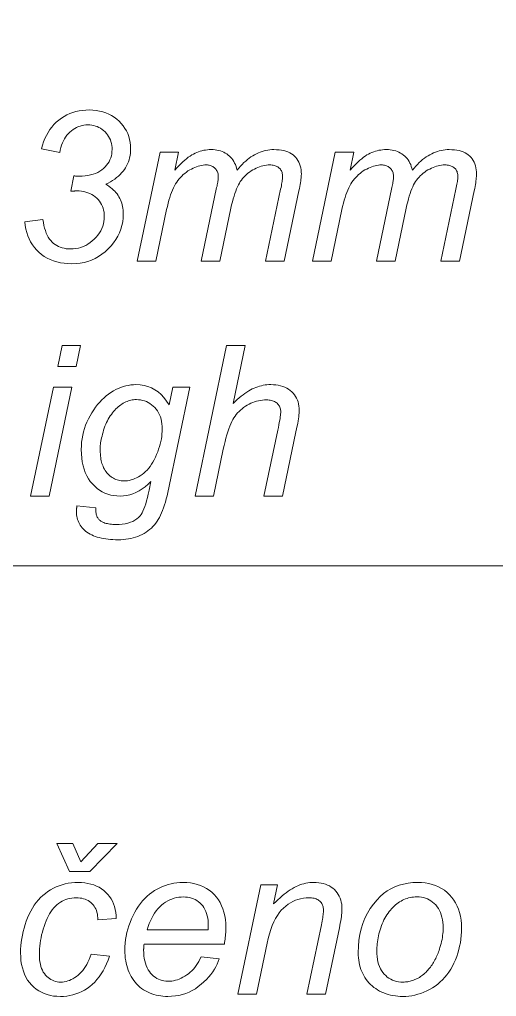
# Model space of a CAD drawing. Extents: x 0 to 420, y 0 to 594.
# Drawn here: x 218.4 to 227.9, y 199.52 to 218.98 of the extents above; entities that cross this region are included whole.
import ezdxf

# ---------------------------------------------------------------- set-up
doc = ezdxf.new("R2010")
doc.units = 0

msp = doc.modelspace()

# ---------------------------------------------------------------- linework, layer by layer
at = {"lineweight": 13}
msp.add_lwpolyline([(166.059, 270.062), (183.824, 208.099), (245.534, 208.099)], dxfattribs=at)
for points in [[(218.51, 214.955), (218.87, 215), (218.879, 214.939), (218.89, 214.881), (218.903, 214.827), (218.919, 214.777), (218.936, 214.73), (218.955, 214.686), (218.976, 214.647), (218.999, 214.61), (219.024, 214.578), (219.051, 214.549), (219.08, 214.523), (219.111, 214.5), (219.143, 214.479), (219.177, 214.462), (219.213, 214.447), (219.251, 214.435), (219.29, 214.425), (219.331, 214.418), (219.374, 214.414), (219.418, 214.413), (219.472, 214.415), (219.525, 214.421), (219.576, 214.43), (219.626, 214.444), (219.674, 214.462), (219.721, 214.483), (219.766, 214.509), (219.809, 214.538), (219.851, 214.572), (219.892, 214.609), (219.93, 214.649), (219.964, 214.69), (219.994, 214.732), (220.02, 214.776), (220.042, 214.82), (220.06, 214.866), (220.074, 214.912), (220.084, 214.96), (220.09, 215.009), (220.092, 215.059), (220.09, 215.103), (220.086, 215.145), (220.078, 215.185), (220.068, 215.224), (220.054, 215.261), (220.038, 215.297), (220.018, 215.331), (219.996, 215.364), (219.971, 215.395), (219.942, 215.425), (219.911, 215.452), (219.878, 215.477), (219.843, 215.498), (219.806, 215.517), (219.767, 215.533), (219.726, 215.546), (219.683, 215.556), (219.638, 215.563), (219.59, 215.568), (219.541, 215.569), (219.535, 215.569), (219.527, 215.569), (219.518, 215.568), (219.508, 215.568), (219.497, 215.567), (219.485, 215.566), (219.471, 215.565), (219.456, 215.564), (219.44, 215.562), (219.422, 215.561), (219.486, 215.87), (219.496, 215.868), (219.507, 215.867), (219.517, 215.866), (219.528, 215.865), (219.538, 215.864), (219.548, 215.863), (219.558, 215.862), (219.568, 215.862), (219.578, 215.862), (219.588, 215.862), (219.65, 215.863), (219.709, 215.868), (219.765, 215.876), (219.819, 215.886), (219.869, 215.9), (219.916, 215.917), (219.961, 215.937), (220.002, 215.96), (220.041, 215.987), (220.076, 216.016), (220.109, 216.048), (220.138, 216.081), (220.163, 216.115), (220.186, 216.151), (220.204, 216.188), (220.22, 216.227), (220.232, 216.267), (220.24, 216.309), (220.245, 216.351), (220.247, 216.396), (220.246, 216.436), (220.242, 216.476), (220.234, 216.514), (220.225, 216.551), (220.212, 216.586), (220.197, 216.62), (220.178, 216.653), (220.157, 216.685), (220.134, 216.715), (220.107, 216.744), (220.078, 216.77), (220.048, 216.794), (220.017, 216.816), (219.985, 216.834), (219.951, 216.85), (219.916, 216.862), (219.88, 216.872), (219.843, 216.879), (219.804, 216.883), (219.764, 216.885), (219.725, 216.883), (219.686, 216.879), (219.649, 216.872), (219.612, 216.862), (219.576, 216.849), (219.54, 216.833), (219.506, 216.814), (219.472, 216.792), (219.439, 216.768), (219.407, 216.741), (219.376, 216.71), (219.348, 216.678), (219.322, 216.643), (219.298, 216.606), (219.277, 216.566), (219.258, 216.524), (219.241, 216.48), (219.226, 216.433), (219.214, 216.384), (219.203, 216.332), (218.839, 216.406), (218.859, 216.478), (218.882, 216.547), (218.908, 216.613), (218.938, 216.675), (218.971, 216.734), (219.007, 216.79), (219.046, 216.842), (219.089, 216.891), (219.136, 216.937), (219.185, 216.979), (219.237, 217.017), (219.291, 217.052), (219.347, 217.082), (219.405, 217.109), (219.464, 217.131), (219.526, 217.149), (219.589, 217.163), (219.655, 217.173), (219.722, 217.18), (219.791, 217.182), (219.863, 217.179), (219.933, 217.173), (219.999, 217.161), (220.063, 217.146), (220.124, 217.126), (220.182, 217.101), (220.238, 217.072), (220.29, 217.039), (220.34, 217.001), (220.387, 216.958), (220.431, 216.913), (220.469, 216.865), (220.504, 216.815), (220.533, 216.764), (220.558, 216.71), (220.579, 216.654), (220.595, 216.596), (220.606, 216.536), (220.613, 216.474), (220.615, 216.41), (220.614, 216.363), (220.611, 216.318), (220.604, 216.273), (220.596, 216.23), (220.585, 216.188), (220.571, 216.147), (220.555, 216.107), (220.536, 216.069), (220.515, 216.032), (220.492, 215.996), (220.466, 215.961), (220.437, 215.927), (220.406, 215.895), (220.373, 215.864), (220.337, 215.834), (220.299, 215.805), (220.258, 215.777), (220.214, 215.751), (220.169, 215.726), (220.12, 215.702), (220.155, 215.681), (220.187, 215.659), (220.218, 215.635), (220.247, 215.612), (220.274, 215.587), (220.299, 215.561), (220.323, 215.535), (220.345, 215.508), (220.365, 215.479), (220.383, 215.45), (220.4, 215.42), (220.415, 215.39), (220.428, 215.358), (220.439, 215.326), (220.448, 215.292), (220.456, 215.258), (220.462, 215.223), (220.467, 215.187), (220.469, 215.15), (220.47, 215.113), (220.467, 215.033), (220.458, 214.956), (220.443, 214.88), (220.422, 214.807), (220.395, 214.736), (220.362, 214.668), (220.322, 214.601), (220.277, 214.536), (220.226, 214.474), (220.168, 214.414), (220.107, 214.358), (220.043, 214.307), (219.977, 214.263), (219.908, 214.225), (219.837, 214.192), (219.764, 214.165), (219.688, 214.145), (219.61, 214.13), (219.53, 214.121), (219.447, 214.118), (219.367, 214.12), (219.29, 214.127), (219.217, 214.139), (219.146, 214.155), (219.079, 214.175), (219.015, 214.2), (218.954, 214.23), (218.896, 214.264), (218.841, 214.303), (218.789, 214.346), (218.741, 214.393), (218.698, 214.444), (218.659, 214.497), (218.624, 214.553), (218.594, 214.613), (218.568, 214.675), (218.547, 214.74), (218.53, 214.809), (218.518, 214.88)], [(220.748, 214.169), (221.203, 216.343), (221.573, 216.343), (221.497, 215.984), (221.538, 216.029), (221.578, 216.071), (221.618, 216.11), (221.656, 216.146), (221.693, 216.18), (221.73, 216.21), (221.765, 216.238), (221.8, 216.263), (221.834, 216.285), (221.867, 216.304), (221.9, 216.32), (221.933, 216.335), (221.967, 216.349), (222.001, 216.36), (222.036, 216.37), (222.072, 216.378), (222.108, 216.384), (222.145, 216.388), (222.182, 216.391), (222.22, 216.392), (222.26, 216.391), (222.298, 216.387), (222.335, 216.382), (222.371, 216.374), (222.406, 216.365), (222.439, 216.353), (222.471, 216.339), (222.501, 216.323), (222.531, 216.305), (222.559, 216.284), (222.585, 216.262), (222.609, 216.238), (222.632, 216.212), (222.652, 216.185), (222.671, 216.156), (222.688, 216.125), (222.703, 216.092), (222.717, 216.058), (222.728, 216.022), (222.738, 215.984), (222.771, 216.024), (222.805, 216.062), (222.839, 216.098), (222.873, 216.132), (222.908, 216.163), (222.943, 216.193), (222.978, 216.22), (223.014, 216.246), (223.05, 216.269), (223.086, 216.29), (223.123, 216.31), (223.161, 216.327), (223.198, 216.342), (223.236, 216.355), (223.274, 216.366), (223.313, 216.375), (223.352, 216.383), (223.392, 216.388), (223.432, 216.391), (223.472, 216.392), (223.525, 216.39), (223.576, 216.386), (223.623, 216.38), (223.668, 216.371), (223.71, 216.359), (223.75, 216.345), (223.787, 216.328), (223.821, 216.309), (223.852, 216.287), (223.88, 216.263), (223.906, 216.236), (223.929, 216.207), (223.95, 216.176), (223.968, 216.143), (223.983, 216.108), (223.995, 216.07), (224.004, 216.031), (224.011, 215.99), (224.015, 215.946), (224.017, 215.9), (224.016, 215.879), (224.015, 215.855), (224.012, 215.829), (224.009, 215.799), (224.005, 215.767), (224, 215.733), (223.993, 215.696), (223.986, 215.656), (223.978, 215.614), (223.969, 215.569), (223.677, 214.169), (223.306, 214.169), (223.605, 215.606), (223.613, 215.64), (223.619, 215.672), (223.625, 215.702), (223.63, 215.731), (223.634, 215.757), (223.638, 215.781), (223.641, 215.803), (223.643, 215.823), (223.644, 215.841), (223.644, 215.858), (223.643, 215.878), (223.641, 215.898), (223.638, 215.917), (223.633, 215.935), (223.627, 215.953), (223.62, 215.969), (223.611, 215.984), (223.601, 215.999), (223.589, 216.013), (223.577, 216.025), (223.563, 216.037), (223.547, 216.047), (223.531, 216.057), (223.514, 216.065), (223.495, 216.071), (223.476, 216.077), (223.455, 216.081), (223.433, 216.084), (223.41, 216.086), (223.386, 216.087), (223.353, 216.086), (223.32, 216.083), (223.286, 216.078), (223.253, 216.071), (223.219, 216.062), (223.185, 216.051), (223.151, 216.038), (223.117, 216.023), (223.083, 216.005), (223.049, 215.986), (223.015, 215.966), (222.983, 215.944), (222.952, 215.921), (222.923, 215.896), (222.896, 215.871), (222.87, 215.844), (222.846, 215.815), (222.823, 215.786), (222.801, 215.755), (222.782, 215.723), (222.763, 215.689), (222.744, 215.651), (222.727, 215.61), (222.709, 215.565), (222.692, 215.517), (222.676, 215.465), (222.66, 215.41), (222.644, 215.351), (222.629, 215.289), (222.615, 215.223), (222.394, 214.169), (222.023, 214.169), (222.33, 215.637), (222.337, 215.666), (222.342, 215.693), (222.347, 215.718), (222.351, 215.742), (222.355, 215.764), (222.358, 215.785), (222.36, 215.804), (222.362, 215.821), (222.363, 215.836), (222.363, 215.849), (222.362, 215.87), (222.36, 215.89), (222.357, 215.91), (222.352, 215.928), (222.346, 215.946), (222.339, 215.962), (222.33, 215.978), (222.321, 215.993), (222.309, 216.008), (222.297, 216.021), (222.283, 216.034), (222.268, 216.045), (222.253, 216.055), (222.237, 216.063), (222.22, 216.07), (222.202, 216.076), (222.184, 216.081), (222.165, 216.084), (222.145, 216.086), (222.124, 216.087), (222.092, 216.086), (222.06, 216.083), (222.028, 216.078), (221.995, 216.071), (221.962, 216.062), (221.929, 216.051), (221.896, 216.038), (221.862, 216.023), (221.828, 216.005), (221.793, 215.986), (221.759, 215.966), (221.727, 215.943), (221.695, 215.919), (221.665, 215.894), (221.636, 215.866), (221.609, 215.838), (221.583, 215.807), (221.558, 215.776), (221.534, 215.742), (221.512, 215.707), (221.49, 215.67), (221.47, 215.629), (221.45, 215.586), (221.431, 215.539), (221.413, 215.49), (221.396, 215.437), (221.379, 215.382), (221.363, 215.323), (221.348, 215.261), (221.334, 215.197), (221.119, 214.169)], [(224.24, 214.169), (224.694, 216.343), (225.064, 216.343), (224.989, 215.984), (225.029, 216.029), (225.07, 216.071), (225.109, 216.11), (225.147, 216.146), (225.184, 216.18), (225.221, 216.21), (225.256, 216.238), (225.291, 216.263), (225.325, 216.285), (225.358, 216.304), (225.391, 216.32), (225.424, 216.335), (225.458, 216.349), (225.493, 216.36), (225.528, 216.37), (225.563, 216.378), (225.599, 216.384), (225.636, 216.388), (225.673, 216.391), (225.711, 216.392), (225.751, 216.391), (225.789, 216.387), (225.827, 216.382), (225.862, 216.374), (225.897, 216.365), (225.93, 216.353), (225.962, 216.339), (225.993, 216.323), (226.022, 216.305), (226.05, 216.284), (226.076, 216.262), (226.1, 216.238), (226.123, 216.212), (226.144, 216.185), (226.162, 216.156), (226.179, 216.125), (226.195, 216.092), (226.208, 216.058), (226.219, 216.022), (226.229, 215.984), (226.262, 216.024), (226.296, 216.062), (226.33, 216.098), (226.364, 216.132), (226.399, 216.163), (226.434, 216.193), (226.469, 216.22), (226.505, 216.246), (226.541, 216.269), (226.578, 216.29), (226.614, 216.31), (226.652, 216.327), (226.689, 216.342), (226.727, 216.355), (226.766, 216.366), (226.804, 216.375), (226.844, 216.383), (226.883, 216.388), (226.923, 216.391), (226.963, 216.392), (227.016, 216.39), (227.067, 216.386), (227.114, 216.38), (227.159, 216.371), (227.202, 216.359), (227.241, 216.345), (227.278, 216.328), (227.312, 216.309), (227.343, 216.287), (227.372, 216.263), (227.397, 216.236), (227.421, 216.207), (227.441, 216.176), (227.459, 216.143), (227.474, 216.108), (227.486, 216.07), (227.495, 216.031), (227.502, 215.99), (227.506, 215.946), (227.508, 215.9), (227.507, 215.879), (227.506, 215.855), (227.503, 215.829), (227.5, 215.799), (227.496, 215.767), (227.491, 215.733), (227.485, 215.696), (227.478, 215.656), (227.47, 215.614), (227.461, 215.569), (227.168, 214.169), (226.798, 214.169), (227.096, 215.606), (227.104, 215.64), (227.11, 215.672), (227.116, 215.702), (227.121, 215.731), (227.126, 215.757), (227.129, 215.781), (227.132, 215.803), (227.134, 215.823), (227.135, 215.841), (227.135, 215.858), (227.135, 215.878), (227.133, 215.898), (227.129, 215.917), (227.124, 215.935), (227.118, 215.953), (227.111, 215.969), (227.102, 215.984), (227.092, 215.999), (227.081, 216.013), (227.068, 216.025), (227.054, 216.037), (227.038, 216.047), (227.022, 216.057), (227.005, 216.065), (226.986, 216.071), (226.967, 216.077), (226.946, 216.081), (226.924, 216.084), (226.901, 216.086), (226.877, 216.087), (226.844, 216.086), (226.811, 216.083), (226.777, 216.078), (226.744, 216.071), (226.71, 216.062), (226.676, 216.051), (226.642, 216.038), (226.608, 216.023), (226.574, 216.005), (226.54, 215.986), (226.506, 215.966), (226.474, 215.944), (226.444, 215.921), (226.415, 215.896), (226.387, 215.871), (226.361, 215.844), (226.337, 215.815), (226.314, 215.786), (226.292, 215.755), (226.273, 215.723), (226.254, 215.689), (226.236, 215.651), (226.218, 215.61), (226.2, 215.565), (226.183, 215.517), (226.167, 215.465), (226.151, 215.41), (226.136, 215.351), (226.12, 215.289), (226.106, 215.223), (225.885, 214.169), (225.515, 214.169), (225.821, 215.637), (225.828, 215.666), (225.833, 215.693), (225.838, 215.718), (225.842, 215.742), (225.846, 215.764), (225.849, 215.785), (225.851, 215.804), (225.853, 215.821), (225.854, 215.836), (225.854, 215.849), (225.854, 215.87), (225.852, 215.89), (225.848, 215.91), (225.844, 215.928), (225.838, 215.946), (225.83, 215.962), (225.822, 215.978), (225.812, 215.993), (225.8, 216.008), (225.788, 216.021), (225.774, 216.034), (225.76, 216.045), (225.744, 216.055), (225.728, 216.063), (225.711, 216.07), (225.694, 216.076), (225.675, 216.081), (225.656, 216.084), (225.636, 216.086), (225.615, 216.087), (225.583, 216.086), (225.551, 216.083), (225.519, 216.078), (225.486, 216.071), (225.453, 216.062), (225.42, 216.051), (225.387, 216.038), (225.353, 216.023), (225.319, 216.005), (225.284, 215.986), (225.25, 215.966), (225.218, 215.943), (225.186, 215.919), (225.156, 215.894), (225.127, 215.866), (225.1, 215.838), (225.074, 215.807), (225.049, 215.776), (225.025, 215.742), (225.003, 215.707), (224.982, 215.67), (224.961, 215.629), (224.941, 215.586), (224.922, 215.539), (224.904, 215.49), (224.887, 215.437), (224.87, 215.382), (224.854, 215.323), (224.839, 215.261), (224.825, 215.197), (224.61, 214.169)], [(219.163, 212.068), (219.251, 212.487), (219.619, 212.487), (219.531, 212.068)], [(221.899, 209.487), (222.525, 212.487), (222.895, 212.487), (222.656, 211.335), (222.697, 211.374), (222.737, 211.411), (222.777, 211.445), (222.816, 211.477), (222.855, 211.507), (222.893, 211.535), (222.931, 211.56), (222.968, 211.583), (223.005, 211.604), (223.04, 211.623), (223.076, 211.639), (223.112, 211.654), (223.148, 211.667), (223.184, 211.678), (223.221, 211.688), (223.258, 211.696), (223.295, 211.702), (223.332, 211.706), (223.369, 211.709), (223.407, 211.709), (223.46, 211.708), (223.51, 211.704), (223.558, 211.697), (223.604, 211.687), (223.647, 211.674), (223.687, 211.658), (223.726, 211.64), (223.762, 211.618), (223.795, 211.594), (223.826, 211.567), (223.855, 211.538), (223.88, 211.507), (223.902, 211.474), (223.922, 211.439), (223.938, 211.402), (223.952, 211.364), (223.962, 211.324), (223.97, 211.281), (223.974, 211.238), (223.976, 211.192), (223.975, 211.167), (223.973, 211.138), (223.97, 211.106), (223.965, 211.069), (223.959, 211.029), (223.952, 210.985), (223.944, 210.937), (223.934, 210.885), (223.923, 210.83), (223.91, 210.77), (223.642, 209.487), (223.272, 209.487), (223.548, 210.803), (223.559, 210.858), (223.569, 210.909), (223.578, 210.956), (223.586, 210.998), (223.592, 211.036), (223.598, 211.07), (223.602, 211.1), (223.605, 211.125), (223.607, 211.146), (223.607, 211.163), (223.607, 211.184), (223.604, 211.204), (223.601, 211.223), (223.595, 211.242), (223.589, 211.26), (223.581, 211.277), (223.571, 211.293), (223.56, 211.308), (223.548, 211.323), (223.534, 211.337), (223.518, 211.35), (223.502, 211.361), (223.484, 211.371), (223.464, 211.38), (223.444, 211.388), (223.422, 211.394), (223.398, 211.399), (223.374, 211.402), (223.348, 211.404), (223.321, 211.405), (223.281, 211.404), (223.241, 211.4), (223.202, 211.395), (223.163, 211.388), (223.125, 211.378), (223.087, 211.367), (223.049, 211.353), (223.012, 211.337), (222.975, 211.319), (222.938, 211.299), (222.902, 211.277), (222.868, 211.254), (222.836, 211.229), (222.805, 211.202), (222.776, 211.174), (222.748, 211.145), (222.722, 211.114), (222.697, 211.081), (222.674, 211.047), (222.653, 211.011), (222.632, 210.972), (222.612, 210.928), (222.592, 210.881), (222.573, 210.828), (222.554, 210.771), (222.535, 210.71), (222.516, 210.644), (222.498, 210.574), (222.481, 210.499), (222.463, 210.42), (222.269, 209.487)], [(218.622, 209.487), (219.077, 211.66), (219.447, 211.66), (218.993, 209.487)], [(219.547, 209.291), (219.922, 209.256), (219.921, 209.231), (219.922, 209.208), (219.923, 209.185), (219.925, 209.165), (219.927, 209.145), (219.931, 209.126), (219.935, 209.109), (219.94, 209.093), (219.946, 209.079), (219.952, 209.066), (219.96, 209.053), (219.968, 209.041), (219.977, 209.03), (219.987, 209.019), (219.997, 209.009), (220.009, 209), (220.021, 208.991), (220.034, 208.982), (220.048, 208.975), (220.063, 208.967), (220.084, 208.959), (220.105, 208.951), (220.128, 208.944), (220.153, 208.939), (220.178, 208.934), (220.205, 208.93), (220.232, 208.926), (220.261, 208.924), (220.292, 208.923), (220.323, 208.922), (220.388, 208.924), (220.45, 208.929), (220.507, 208.938), (220.561, 208.95), (220.611, 208.966), (220.658, 208.985), (220.7, 209.008), (220.739, 209.034), (220.774, 209.063), (220.806, 209.096), (220.825, 209.122), (220.844, 209.154), (220.862, 209.191), (220.88, 209.233), (220.898, 209.281), (220.916, 209.335), (220.933, 209.394), (220.951, 209.458), (220.967, 209.528), (220.984, 209.604), (221.021, 209.78), (220.963, 209.724), (220.904, 209.674), (220.844, 209.631), (220.784, 209.592), (220.723, 209.56), (220.661, 209.534), (220.599, 209.513), (220.535, 209.499), (220.471, 209.49), (220.407, 209.487), (220.342, 209.49), (220.279, 209.497), (220.219, 209.509), (220.16, 209.526), (220.104, 209.548), (220.05, 209.574), (219.998, 209.606), (219.948, 209.642), (219.901, 209.684), (219.855, 209.73), (219.813, 209.78), (219.775, 209.835), (219.742, 209.893), (219.713, 209.956), (219.689, 210.023), (219.669, 210.093), (219.653, 210.168), (219.642, 210.247), (219.635, 210.329), (219.633, 210.416), (219.635, 210.489), (219.64, 210.56), (219.649, 210.631), (219.661, 210.7), (219.677, 210.768), (219.696, 210.834), (219.719, 210.9), (219.745, 210.964), (219.775, 211.027), (219.808, 211.089), (219.844, 211.149), (219.881, 211.206), (219.919, 211.26), (219.959, 211.311), (220, 211.359), (220.042, 211.404), (220.086, 211.445), (220.131, 211.484), (220.177, 211.52), (220.225, 211.553), (220.273, 211.583), (220.322, 211.609), (220.371, 211.633), (220.42, 211.653), (220.47, 211.67), (220.52, 211.684), (220.57, 211.695), (220.62, 211.703), (220.671, 211.708), (220.722, 211.709), (220.805, 211.705), (220.885, 211.693), (220.961, 211.673), (221.033, 211.645), (221.1, 211.608), (221.164, 211.564), (221.224, 211.511), (221.28, 211.45), (221.333, 211.381), (221.381, 211.304), (221.454, 211.66), (221.794, 211.66), (221.356, 209.563), (221.341, 209.495), (221.326, 209.431), (221.309, 209.369), (221.292, 209.311), (221.273, 209.255), (221.254, 209.203), (221.234, 209.153), (221.213, 209.107), (221.191, 209.064), (221.168, 209.024), (221.144, 208.986), (221.118, 208.95), (221.09, 208.915), (221.06, 208.883), (221.029, 208.852), (220.995, 208.823), (220.96, 208.796), (220.923, 208.77), (220.884, 208.746), (220.844, 208.724), (220.801, 208.704), (220.758, 208.686), (220.713, 208.67), (220.667, 208.656), (220.62, 208.644), (220.571, 208.634), (220.521, 208.627), (220.47, 208.622), (220.418, 208.618), (220.364, 208.617), (220.312, 208.618), (220.262, 208.62), (220.213, 208.623), (220.166, 208.628), (220.12, 208.634), (220.076, 208.642), (220.033, 208.65), (219.991, 208.661), (219.951, 208.672), (219.913, 208.685), (219.876, 208.699), (219.841, 208.714), (219.808, 208.731), (219.776, 208.749), (219.747, 208.768), (219.72, 208.788), (219.695, 208.81), (219.671, 208.833), (219.65, 208.857), (219.63, 208.882), (219.612, 208.909), (219.597, 208.936), (219.583, 208.964), (219.571, 208.992), (219.56, 209.022), (219.552, 209.052), (219.545, 209.083), (219.541, 209.115), (219.538, 209.147), (219.537, 209.18), (219.537, 209.19), (219.537, 209.201), (219.538, 209.212), (219.539, 209.222), (219.54, 209.233), (219.541, 209.245), (219.542, 209.256), (219.544, 209.267), (219.545, 209.279)], [(220.01, 210.449), (220.01, 210.405), (220.011, 210.364), (220.014, 210.325), (220.017, 210.288), (220.02, 210.253), (220.025, 210.221), (220.031, 210.191), (220.037, 210.163), (220.045, 210.137), (220.053, 210.113), (220.066, 210.083), (220.079, 210.053), (220.094, 210.025), (220.11, 209.999), (220.127, 209.974), (220.145, 209.951), (220.164, 209.929), (220.184, 209.909), (220.205, 209.89), (220.228, 209.873), (220.251, 209.857), (220.274, 209.843), (220.298, 209.831), (220.323, 209.82), (220.348, 209.811), (220.373, 209.803), (220.399, 209.797), (220.426, 209.793), (220.453, 209.791), (220.48, 209.79), (220.517, 209.791), (220.553, 209.795), (220.589, 209.801), (220.626, 209.81), (220.662, 209.822), (220.698, 209.836), (220.734, 209.853), (220.771, 209.872), (220.807, 209.894), (220.843, 209.918), (220.878, 209.945), (220.912, 209.975), (220.944, 210.007), (220.976, 210.043), (221.006, 210.081), (221.034, 210.122), (221.061, 210.166), (221.087, 210.212), (221.111, 210.262), (221.134, 210.314), (221.155, 210.367), (221.174, 210.42), (221.191, 210.473), (221.206, 210.524), (221.218, 210.576), (221.228, 210.627), (221.236, 210.677), (221.241, 210.727), (221.245, 210.777), (221.246, 210.825), (221.244, 210.878), (221.24, 210.928), (221.232, 210.976), (221.222, 211.022), (221.209, 211.066), (221.192, 211.108), (221.173, 211.147), (221.151, 211.184), (221.126, 211.219), (221.097, 211.252), (221.067, 211.282), (221.035, 211.309), (221.002, 211.333), (220.967, 211.354), (220.931, 211.371), (220.894, 211.385), (220.855, 211.396), (220.815, 211.404), (220.773, 211.409), (220.73, 211.411), (220.703, 211.41), (220.676, 211.408), (220.65, 211.404), (220.623, 211.399), (220.597, 211.393), (220.571, 211.385), (220.545, 211.375), (220.519, 211.364), (220.494, 211.352), (220.468, 211.338), (220.443, 211.323), (220.418, 211.306), (220.394, 211.288), (220.369, 211.268), (220.346, 211.247), (220.322, 211.224), (220.299, 211.199), (220.276, 211.173), (220.254, 211.146), (220.232, 211.117), (220.21, 211.087), (220.19, 211.055), (220.171, 211.023), (220.153, 210.989), (220.136, 210.954), (220.12, 210.918), (220.105, 210.881), (220.091, 210.842), (220.078, 210.803), (220.066, 210.762), (220.055, 210.722), (220.046, 210.683), (220.037, 210.647), (220.03, 210.613), (220.024, 210.58), (220.019, 210.55), (220.015, 210.522), (220.012, 210.495), (220.01, 210.471)], [(220.347, 202.567), (219.805, 202.005), (219.396, 202.005), (219.144, 202.567), (219.467, 202.567), (219.623, 202.203), (219.963, 202.567)], [(219.828, 200.359), (220.198, 200.32), (220.169, 200.241), (220.138, 200.166), (220.104, 200.095), (220.068, 200.028), (220.029, 199.966), (219.989, 199.907), (219.945, 199.853), (219.9, 199.803), (219.852, 199.757), (219.802, 199.716), (219.75, 199.678), (219.696, 199.645), (219.641, 199.615), (219.585, 199.589), (219.527, 199.568), (219.468, 199.55), (219.408, 199.536), (219.346, 199.526), (219.282, 199.52), (219.218, 199.518), (219.148, 199.521), (219.081, 199.527), (219.017, 199.539), (218.956, 199.555), (218.897, 199.576), (218.841, 199.601), (218.788, 199.631), (218.737, 199.665), (218.689, 199.704), (218.644, 199.747), (218.602, 199.795), (218.564, 199.846), (218.531, 199.901), (218.503, 199.96), (218.479, 200.022), (218.459, 200.088), (218.443, 200.158), (218.432, 200.231), (218.426, 200.308), (218.424, 200.388), (218.425, 200.459), (218.429, 200.53), (218.436, 200.601), (218.446, 200.671), (218.459, 200.741), (218.475, 200.811), (218.493, 200.88), (218.514, 200.95), (218.538, 201.019), (218.565, 201.088), (218.594, 201.155), (218.626, 201.219), (218.661, 201.279), (218.697, 201.337), (218.737, 201.39), (218.778, 201.441), (218.822, 201.488), (218.869, 201.533), (218.918, 201.573), (218.969, 201.611), (219.022, 201.645), (219.077, 201.675), (219.134, 201.702), (219.191, 201.725), (219.251, 201.745), (219.311, 201.761), (219.374, 201.774), (219.438, 201.783), (219.503, 201.788), (219.57, 201.79), (219.638, 201.788), (219.704, 201.782), (219.767, 201.772), (219.826, 201.758), (219.883, 201.74), (219.937, 201.719), (219.988, 201.693), (220.037, 201.663), (220.082, 201.63), (220.124, 201.592), (220.163, 201.552), (220.198, 201.508), (220.229, 201.462), (220.255, 201.414), (220.278, 201.363), (220.296, 201.309), (220.31, 201.253), (220.321, 201.194), (220.327, 201.133), (220.329, 201.069), (219.965, 201.045), (219.963, 201.085), (219.959, 201.124), (219.953, 201.161), (219.944, 201.196), (219.934, 201.229), (219.921, 201.261), (219.905, 201.29), (219.887, 201.318), (219.867, 201.344), (219.845, 201.368), (219.821, 201.39), (219.795, 201.41), (219.768, 201.428), (219.739, 201.443), (219.709, 201.456), (219.677, 201.466), (219.644, 201.474), (219.609, 201.48), (219.573, 201.484), (219.535, 201.485), (219.491, 201.483), (219.448, 201.479), (219.406, 201.472), (219.366, 201.462), (219.327, 201.45), (219.289, 201.434), (219.252, 201.416), (219.216, 201.395), (219.181, 201.37), (219.148, 201.344), (219.116, 201.314), (219.085, 201.281), (219.056, 201.246), (219.028, 201.207), (219.002, 201.166), (218.977, 201.122), (218.954, 201.074), (218.931, 201.024), (218.911, 200.971), (218.891, 200.915), (218.874, 200.858), (218.858, 200.801), (218.844, 200.744), (218.832, 200.688), (218.821, 200.633), (218.813, 200.578), (218.807, 200.523), (218.802, 200.469), (218.799, 200.415), (218.798, 200.361), (218.799, 200.307), (218.803, 200.256), (218.809, 200.207), (218.818, 200.161), (218.829, 200.118), (218.842, 200.078), (218.858, 200.04), (218.877, 200.005), (218.898, 199.973), (218.921, 199.944), (218.946, 199.918), (218.972, 199.894), (219, 199.873), (219.028, 199.855), (219.058, 199.84), (219.089, 199.827), (219.121, 199.817), (219.154, 199.81), (219.188, 199.806), (219.224, 199.805), (219.26, 199.806), (219.295, 199.81), (219.331, 199.817), (219.365, 199.827), (219.4, 199.839), (219.434, 199.854), (219.468, 199.872), (219.502, 199.893), (219.536, 199.916), (219.569, 199.942), (219.601, 199.971), (219.632, 200.002), (219.661, 200.037), (219.689, 200.075), (219.716, 200.115), (219.741, 200.158), (219.765, 200.204), (219.787, 200.253), (219.808, 200.305)], [(222.019, 200.306), (222.379, 200.269), (222.362, 200.216), (222.34, 200.163), (222.315, 200.111), (222.285, 200.059), (222.251, 200.008), (222.213, 199.957), (222.172, 199.907), (222.126, 199.857), (222.076, 199.808), (222.022, 199.76), (221.965, 199.714), (221.906, 199.673), (221.845, 199.637), (221.782, 199.605), (221.716, 199.579), (221.648, 199.557), (221.579, 199.54), (221.507, 199.528), (221.432, 199.521), (221.356, 199.518), (221.308, 199.519), (221.261, 199.523), (221.215, 199.528), (221.169, 199.536), (221.125, 199.546), (221.081, 199.558), (221.038, 199.573), (220.995, 199.59), (220.954, 199.609), (220.913, 199.63), (220.874, 199.653), (220.836, 199.678), (220.801, 199.706), (220.767, 199.735), (220.736, 199.767), (220.706, 199.8), (220.678, 199.836), (220.652, 199.873), (220.628, 199.913), (220.606, 199.954), (220.586, 199.997), (220.568, 200.042), (220.552, 200.087), (220.539, 200.134), (220.527, 200.182), (220.518, 200.231), (220.51, 200.281), (220.505, 200.333), (220.502, 200.385), (220.501, 200.439), (220.502, 200.51), (220.507, 200.581), (220.516, 200.651), (220.527, 200.721), (220.542, 200.79), (220.56, 200.859), (220.581, 200.927), (220.606, 200.995), (220.634, 201.063), (220.666, 201.13), (220.699, 201.195), (220.735, 201.257), (220.773, 201.315), (220.813, 201.37), (220.855, 201.421), (220.898, 201.469), (220.944, 201.514), (220.991, 201.555), (221.041, 201.593), (221.092, 201.627), (221.145, 201.658), (221.199, 201.686), (221.253, 201.71), (221.309, 201.731), (221.365, 201.749), (221.422, 201.764), (221.48, 201.775), (221.539, 201.783), (221.598, 201.788), (221.659, 201.79), (221.735, 201.787), (221.808, 201.78), (221.878, 201.768), (221.945, 201.751), (222.009, 201.729), (222.069, 201.703), (222.127, 201.671), (222.181, 201.635), (222.232, 201.594), (222.28, 201.548), (222.324, 201.498), (222.364, 201.445), (222.399, 201.388), (222.429, 201.327), (222.454, 201.263), (222.475, 201.195), (222.491, 201.124), (222.503, 201.049), (222.51, 200.971), (222.512, 200.889), (222.512, 200.857), (222.511, 200.825), (222.51, 200.793), (222.508, 200.76), (222.505, 200.728), (222.502, 200.695), (222.498, 200.662), (222.494, 200.629), (222.489, 200.595), (222.484, 200.562), (220.883, 200.562), (220.882, 200.549), (220.881, 200.537), (220.879, 200.525), (220.878, 200.513), (220.877, 200.502), (220.877, 200.49), (220.876, 200.479), (220.876, 200.468), (220.875, 200.458), (220.875, 200.447), (220.877, 200.388), (220.881, 200.331), (220.888, 200.277), (220.898, 200.227), (220.91, 200.179), (220.926, 200.133), (220.944, 200.091), (220.965, 200.052), (220.989, 200.015), (221.015, 199.982), (221.044, 199.951), (221.074, 199.924), (221.105, 199.9), (221.138, 199.879), (221.171, 199.861), (221.206, 199.847), (221.242, 199.836), (221.28, 199.828), (221.318, 199.823), (221.358, 199.821), (221.396, 199.822), (221.434, 199.826), (221.472, 199.832), (221.509, 199.841), (221.547, 199.852), (221.584, 199.866), (221.622, 199.882), (221.659, 199.901), (221.696, 199.922), (221.733, 199.946), (221.769, 199.972), (221.803, 200), (221.836, 200.031), (221.867, 200.064), (221.896, 200.098), (221.924, 200.136), (221.95, 200.175), (221.975, 200.216), (221.998, 200.26)], [(222.754, 199.567), (223.208, 201.741), (223.544, 201.741), (223.464, 201.362), (223.507, 201.406), (223.55, 201.446), (223.593, 201.485), (223.635, 201.521), (223.676, 201.555), (223.716, 201.586), (223.756, 201.615), (223.796, 201.642), (223.835, 201.666), (223.873, 201.687), (223.911, 201.707), (223.95, 201.724), (223.988, 201.74), (224.027, 201.753), (224.066, 201.764), (224.105, 201.773), (224.144, 201.781), (224.183, 201.786), (224.222, 201.789), (224.262, 201.79), (224.314, 201.788), (224.363, 201.784), (224.41, 201.777), (224.455, 201.767), (224.498, 201.754), (224.538, 201.738), (224.576, 201.72), (224.612, 201.698), (224.645, 201.674), (224.676, 201.647), (224.705, 201.617), (224.731, 201.585), (224.753, 201.552), (224.773, 201.517), (224.789, 201.479), (224.803, 201.44), (224.813, 201.399), (224.821, 201.356), (224.825, 201.311), (224.827, 201.264), (224.826, 201.238), (224.825, 201.21), (224.822, 201.179), (224.818, 201.145), (224.814, 201.108), (224.808, 201.069), (224.801, 201.027), (224.793, 200.982), (224.784, 200.934), (224.774, 200.883), (224.497, 199.567), (224.127, 199.567), (224.416, 200.945), (224.424, 200.984), (224.431, 201.021), (224.437, 201.056), (224.443, 201.088), (224.448, 201.119), (224.452, 201.148), (224.455, 201.174), (224.457, 201.199), (224.458, 201.221), (224.458, 201.241), (224.458, 201.263), (224.455, 201.283), (224.452, 201.303), (224.447, 201.322), (224.44, 201.34), (224.432, 201.357), (224.422, 201.373), (224.411, 201.389), (224.398, 201.403), (224.384, 201.417), (224.368, 201.43), (224.351, 201.442), (224.333, 201.452), (224.313, 201.461), (224.292, 201.468), (224.27, 201.474), (224.247, 201.479), (224.222, 201.482), (224.195, 201.484), (224.168, 201.485), (224.112, 201.483), (224.057, 201.477), (224.003, 201.466), (223.95, 201.452), (223.899, 201.434), (223.849, 201.411), (223.8, 201.385), (223.753, 201.354), (223.706, 201.319), (223.661, 201.28), (223.618, 201.236), (223.577, 201.187), (223.539, 201.131), (223.503, 201.07), (223.469, 201.002), (223.437, 200.929), (223.408, 200.85), (223.381, 200.766), (223.357, 200.675), (223.335, 200.578), (223.124, 199.567)], [(225.15, 200.392), (225.154, 200.517), (225.165, 200.638), (225.184, 200.754), (225.21, 200.866), (225.244, 200.974), (225.285, 201.077), (225.334, 201.176), (225.39, 201.27), (225.453, 201.36), (225.525, 201.446), (225.588, 201.511), (225.656, 201.57), (225.727, 201.621), (225.803, 201.666), (225.882, 201.704), (225.965, 201.735), (226.052, 201.759), (226.142, 201.776), (226.237, 201.786), (226.335, 201.79), (226.412, 201.787), (226.486, 201.78), (226.557, 201.768), (226.625, 201.751), (226.69, 201.728), (226.752, 201.701), (226.81, 201.669), (226.866, 201.633), (226.919, 201.591), (226.968, 201.544), (227.014, 201.493), (227.055, 201.439), (227.091, 201.381), (227.122, 201.32), (227.149, 201.256), (227.17, 201.188), (227.187, 201.116), (227.199, 201.041), (227.206, 200.963), (227.209, 200.881), (227.207, 200.807), (227.203, 200.733), (227.195, 200.661), (227.185, 200.59), (227.171, 200.52), (227.154, 200.451), (227.135, 200.382), (227.112, 200.315), (227.086, 200.249), (227.057, 200.184), (227.026, 200.121), (226.992, 200.061), (226.955, 200.005), (226.916, 199.951), (226.874, 199.9), (226.83, 199.852), (226.783, 199.807), (226.733, 199.765), (226.681, 199.726), (226.627, 199.69), (226.57, 199.658), (226.514, 199.628), (226.456, 199.603), (226.398, 199.58), (226.34, 199.561), (226.281, 199.546), (226.221, 199.534), (226.161, 199.525), (226.1, 199.52), (226.038, 199.518), (225.988, 199.519), (225.939, 199.523), (225.89, 199.528), (225.843, 199.536), (225.796, 199.545), (225.75, 199.557), (225.706, 199.571), (225.662, 199.588), (225.619, 199.606), (225.577, 199.627), (225.536, 199.649), (225.498, 199.674), (225.461, 199.7), (225.426, 199.728), (225.394, 199.758), (225.363, 199.789), (225.334, 199.823), (225.307, 199.858), (225.283, 199.895), (225.26, 199.934), (225.239, 199.974), (225.22, 200.016), (225.204, 200.058), (225.19, 200.102), (225.178, 200.148), (225.168, 200.194), (225.16, 200.242), (225.155, 200.291), (225.151, 200.341)], [(220.943, 200.844), (222.162, 200.844), (222.163, 200.855), (222.163, 200.866), (222.163, 200.876), (222.164, 200.885), (222.164, 200.893), (222.164, 200.901), (222.164, 200.909), (222.164, 200.915), (222.164, 200.921), (222.164, 200.926), (222.163, 200.981), (222.159, 201.032), (222.152, 201.081), (222.142, 201.128), (222.13, 201.172), (222.114, 201.213), (222.096, 201.252), (222.075, 201.288), (222.052, 201.322), (222.025, 201.353), (221.997, 201.381), (221.966, 201.406), (221.935, 201.429), (221.901, 201.448), (221.866, 201.464), (221.83, 201.478), (221.791, 201.488), (221.752, 201.495), (221.71, 201.5), (221.667, 201.501), (221.62, 201.5), (221.574, 201.495), (221.529, 201.487), (221.484, 201.475), (221.44, 201.46), (221.397, 201.442), (221.355, 201.421), (221.314, 201.396), (221.274, 201.369), (221.234, 201.338), (221.196, 201.303), (221.16, 201.265), (221.126, 201.224), (221.094, 201.18), (221.064, 201.132), (221.036, 201.081), (221.009, 201.027), (220.985, 200.97), (220.963, 200.909)], [(225.521, 200.429), (225.522, 200.369), (225.526, 200.312), (225.534, 200.258), (225.544, 200.207), (225.557, 200.159), (225.574, 200.114), (225.593, 200.072), (225.615, 200.033), (225.64, 199.997), (225.668, 199.963), (225.698, 199.933), (225.73, 199.906), (225.763, 199.883), (225.799, 199.862), (225.835, 199.844), (225.873, 199.83), (225.913, 199.819), (225.955, 199.811), (225.998, 199.806), (226.042, 199.805), (226.066, 199.805), (226.09, 199.807), (226.113, 199.809), (226.137, 199.812), (226.161, 199.817), (226.184, 199.822), (226.208, 199.828), (226.231, 199.836), (226.254, 199.844), (226.278, 199.853), (226.301, 199.863), (226.324, 199.874), (226.346, 199.886), (226.368, 199.899), (226.39, 199.914), (226.412, 199.929), (226.433, 199.945), (226.454, 199.962), (226.474, 199.98), (226.495, 199.999), (226.514, 200.019), (226.534, 200.04), (226.552, 200.061), (226.57, 200.082), (226.587, 200.104), (226.604, 200.127), (226.62, 200.15), (226.636, 200.174), (226.651, 200.198), (226.666, 200.223), (226.679, 200.249), (226.693, 200.274), (226.705, 200.301), (226.718, 200.327), (226.729, 200.354), (226.74, 200.381), (226.751, 200.409), (226.761, 200.437), (226.77, 200.466), (226.779, 200.494), (226.791, 200.535), (226.802, 200.575), (226.811, 200.615), (226.82, 200.654), (226.827, 200.693), (226.832, 200.732), (226.837, 200.77), (226.84, 200.808), (226.842, 200.846), (226.843, 200.883), (226.841, 200.941), (226.837, 200.996), (226.829, 201.048), (226.819, 201.098), (226.805, 201.145), (226.789, 201.189), (226.77, 201.231), (226.748, 201.27), (226.722, 201.307), (226.694, 201.341), (226.664, 201.372), (226.632, 201.399), (226.598, 201.424), (226.563, 201.445), (226.527, 201.463), (226.488, 201.477), (226.449, 201.489), (226.408, 201.497), (226.365, 201.502), (226.321, 201.503), (226.286, 201.502), (226.252, 201.5), (226.219, 201.496), (226.186, 201.49), (226.154, 201.483), (226.123, 201.473), (226.092, 201.463), (226.062, 201.45), (226.032, 201.436), (226.004, 201.42), (225.975, 201.403), (225.947, 201.384), (225.92, 201.364), (225.893, 201.342), (225.867, 201.318), (225.842, 201.293), (225.816, 201.267), (225.792, 201.239), (225.768, 201.209), (225.745, 201.178), (225.722, 201.145), (225.701, 201.112), (225.681, 201.077), (225.662, 201.042), (225.644, 201.005), (225.628, 200.968), (225.613, 200.929), (225.599, 200.889), (225.586, 200.848), (225.575, 200.807), (225.564, 200.765), (225.555, 200.724), (225.547, 200.684), (225.54, 200.644), (225.534, 200.606), (225.529, 200.569), (225.525, 200.533), (225.523, 200.497), (225.521, 200.463)]]:
    msp.add_lwpolyline(points, close=True, dxfattribs=at)

doc.saveas('drawing.dxf')
